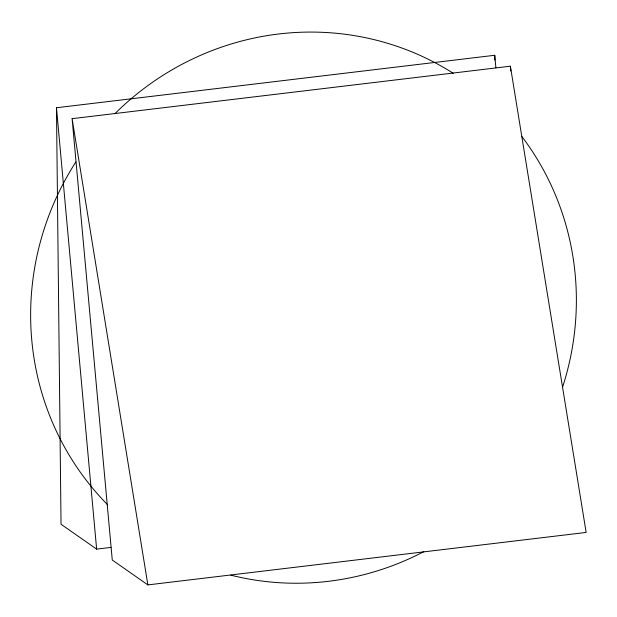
<?xml version="1.0" encoding="UTF-8"?>
<svg xmlns="http://www.w3.org/2000/svg" width="617" height="617" viewBox="0 0 617 617"><rect width="100%" height="100%" fill="white"/><g stroke="black" fill="none" stroke-linecap="round" stroke-linejoin="round"><path stroke-width="0.93" d="M110.991 547.402L96.638 549.122L61.037 524.257L56.471 107.744L494.749 55.275L495.883 67.754M72.104 118.665L510.382 66.196L586.15 532.432L147.872 584.901L112.271 560.035L72.104 118.665L147.872 584.901M510.382 66.196L510.814 70.994M56.471 107.744L96.638 549.122M494.749 55.275L494.803 60.088M521.843 136.488A278.136 270.269 -55.1 0 1 562.658 386.874M423.81 551.652A278.136 270.269 -55.1 0 1 230.858 575.167M107.728 504.876A278.136 270.269 -55.1 0 1 75.822 162.016M114.909 113.69A278.136 270.269 -55.1 0 1 453.225 73.276"/></g></svg>
